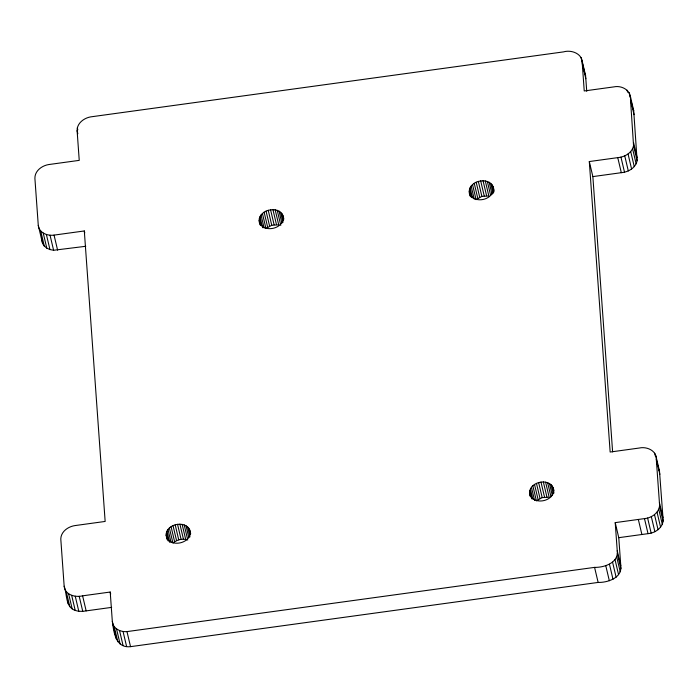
<?xml version="1.0" encoding="UTF-8"?>
<svg xmlns="http://www.w3.org/2000/svg" width="698" height="698" viewBox="0 0 698 698"><rect width="100%" height="100%" fill="white"/><g stroke="black" fill="none" stroke-linecap="round" stroke-linejoin="round"><path stroke-width="1.05" d="M633.557 145.673C632.118 152.923 624.658 157.085 617.756 157.635L589.304 161.552L592.864 176.603L621.316 172.685C628.209 172.136 635.677 167.974 637.117 160.723L633.557 145.673L630.495 99.622C631.603 90.635 621.927 85.139 613.996 86.866L584.235 90.958L582.28 63.693C583.109 53.903 571.645 49.453 563.556 51.879L90.679 116.88C83.961 118.032 76.859 123.284 77.112 130.692L79.24 160.366L48.86 164.536C42.02 165.566 34.717 170.809 34.9 178.348L38.277 225.402L42.587 243.489L44.297 246.08L46.801 248.139L49.951 249.561L53.606 250.268L85.775 246.289M637.117 160.723L633.697 110.572L630.146 95.521M166.133 534.895C166.403 522.305 190.153 519.687 190.222 533.464C188.661 544.894 167.677 547.424 166.133 534.895L167.319 539.912M259.883 224.163C254.316 209.391 282.707 203.144 283.711 219.006M470.243 196.286C463.193 179.84 495.126 173.723 493.844 192.011M529.59 492.666C529.861 480.067 553.61 477.458 553.68 491.235C552.109 502.665 531.134 505.195 529.59 492.666L530.541 496.679M38.277 225.402C39.044 232.809 47.464 236.125 54.051 235.113L84.31 230.959L105.154 521.441L75.105 525.568C68.282 526.493 61.014 531.475 60.787 538.908L64.164 586.215C64.923 594.897 75.34 597.697 82.6 595.83L110.214 592.035L112.326 621.412C112.727 628.54 120.571 632.214 126.975 631.603L594.574 567.378C604.171 567.622 618.838 562.806 617.233 550.713L615.217 522.628L644.481 518.605C652.386 517.986 660.989 511.398 659.418 502.717L656.303 459.31C656.705 450.603 646.732 446.301 639.289 448.029L610.148 452.034L589.304 161.552M112.788 624.003C113.922 634.587 117.046 648.337 130.535 646.653L598.134 582.429C607.731 582.673 622.398 577.857 620.784 565.764L618.768 537.678L615.217 522.628M493.364 190.004C491.671 200.649 473.497 203.886 469.527 193.276M618.768 537.678L648.032 533.656C655.946 533.036 664.54 526.449 662.978 517.768L659.488 471.063L655.928 456.012M275.16 209.784L278.72 224.835L271.766 225.271L265.982 228.516L262.422 213.466M485.285 180.904L488.836 195.955L481.882 196.391L476.097 199.637L472.537 184.586M187.753 539.964C182.728 538.28 176.882 539.554 172.956 543.096L169.396 528.046M545.592 482.135L549.152 497.185L542.198 497.622L536.404 500.867L532.853 485.817M64.164 586.215C67.235 594.19 65.184 607.068 75.227 610.427C78.761 611.596 82.53 611.527 86.159 610.881L111.654 607.373M658.65 469.178L659.488 471.063M259.412 222.156C263.539 233.49 283.964 228.927 283.231 216.999M632.632 107.658L633.697 110.572M584.61 72.618L585.587 75.567L586.739 91.325M42.587 243.489L41.679 238.315M629.072 92.607L630.259 97.624M631.446 102.641L632.397 106.654M630.495 99.622L634.046 114.673M627.101 90.173L627.581 92.18M633.583 142.724L637.143 157.774M632.589 148.761L636.14 163.812M630.704 151.571L634.264 166.63M628.052 153.996L631.603 169.047M624.754 155.898L628.313 170.949M620.958 157.137L624.509 172.188M617.756 157.635L621.316 172.685M582.027 60.517L585.587 75.567M581.05 57.568L584.374 71.615M582.28 63.693L585.84 78.743M656.303 459.31L659.863 474.361M654.68 453.185L655.387 456.195M656.574 461.212L657.289 464.222M659.418 502.717L662.978 517.768M659.54 506.155L663.1 521.205M658.755 509.27L662.306 524.32M657.027 512.149L660.587 527.199M654.506 514.653L658.066 529.703M651.321 516.66L654.881 531.71M647.613 518.038L651.164 533.089M644.481 518.605L648.032 533.656M638.33 519.452L641.89 534.502M617.233 550.713L620.784 565.764M617.355 553.575L620.915 568.626M616.657 556.707L620.217 571.758M615.017 559.613L618.576 574.663M612.565 562.16L616.125 577.211M609.441 564.22L613.001 579.27M605.768 565.659L609.328 580.71M594.574 567.378L598.134 582.429M492.875 186.357L493.826 190.371M491.994 184.778L493.652 191.802M490.746 183.417L493.12 193.451M489.176 182.3L492.029 194.341M487.344 181.454L490.659 195.501M483.042 180.695L486.602 195.745M480.669 180.834L484.229 195.885M553.182 487.588L553.898 490.598M552.301 486.009L553.959 493.032M551.054 484.648L553.191 493.678M478.331 181.34L481.882 196.391M549.492 483.522L552.336 495.563M547.651 482.684L550.975 496.732M476.167 182.161L479.718 197.211M474.221 183.251L477.781 198.302M543.349 481.925L546.909 496.976M471.159 186.104L474.247 199.148M540.985 482.065L544.545 497.116M470.129 187.779L472.502 197.813M469.492 189.568L471.386 197.595M538.638 482.571L542.198 497.622M469.283 191.435L470.225 195.449M536.474 483.391L540.034 498.442M534.528 484.482L538.088 499.532M531.475 487.335L534.555 500.379M530.445 489.01L532.818 499.044M529.799 490.799L531.702 498.826M529.843 494.507L530.314 496.514M282.76 215.237L283.711 219.251M281.879 213.658L283.536 220.681M280.631 212.297L283.004 222.33M279.06 211.171L281.905 223.212M277.228 210.325L280.779 225.375M272.927 209.575L276.487 224.625M270.554 209.714L274.113 224.765M268.215 210.22L271.766 225.271M266.043 211.04L269.603 226.091M264.106 212.131L267.666 227.182M261.043 214.984L264.132 228.028M260.014 216.659L262.623 227.696M259.377 218.448L261.035 225.471M259.159 220.315L260.345 225.332M189.734 529.817L190.685 533.83M188.853 528.238L190.275 534.258M187.596 526.877L189.969 536.91M186.034 525.76L188.879 537.8M184.202 524.913L187.518 538.961M182.134 524.364L185.694 539.414M179.901 524.154L183.452 539.205M177.528 524.294L181.087 539.345M175.181 524.8L178.74 539.851M173.017 525.62L176.577 540.671M77.321 127.83L77.792 129.837M171.08 526.711L174.631 541.761M77.112 130.692L77.827 133.702M168.017 529.564L171.106 542.608M166.988 531.248L169.597 542.285M166.351 533.036L168.244 541.063M166.386 536.736L166.857 538.743M84.31 230.959L84.781 232.966M54.051 235.113L57.611 250.163M50.047 235.217L53.606 250.268M46.391 234.511L49.951 249.561M43.241 233.088L46.801 248.139M40.737 231.029L44.297 246.08M126.975 631.603L130.535 646.653M123.049 631.472L126.608 646.523M119.524 630.556L123.084 645.606M110.214 592.035L110.694 594.042M116.54 628.942L120.1 643.992M114.245 626.725L117.805 641.776M112.326 621.412L116.348 639.054M82.6 595.83L86.159 610.881M79.188 596.275L82.748 611.326M75.244 596.223L78.795 611.274M71.667 595.377L75.227 610.427M68.622 593.824L72.182 608.874M66.258 591.66L69.817 606.71M67.723 601.266L68.282 604.032M592.864 176.603L612.617 451.903"/></g></svg>
